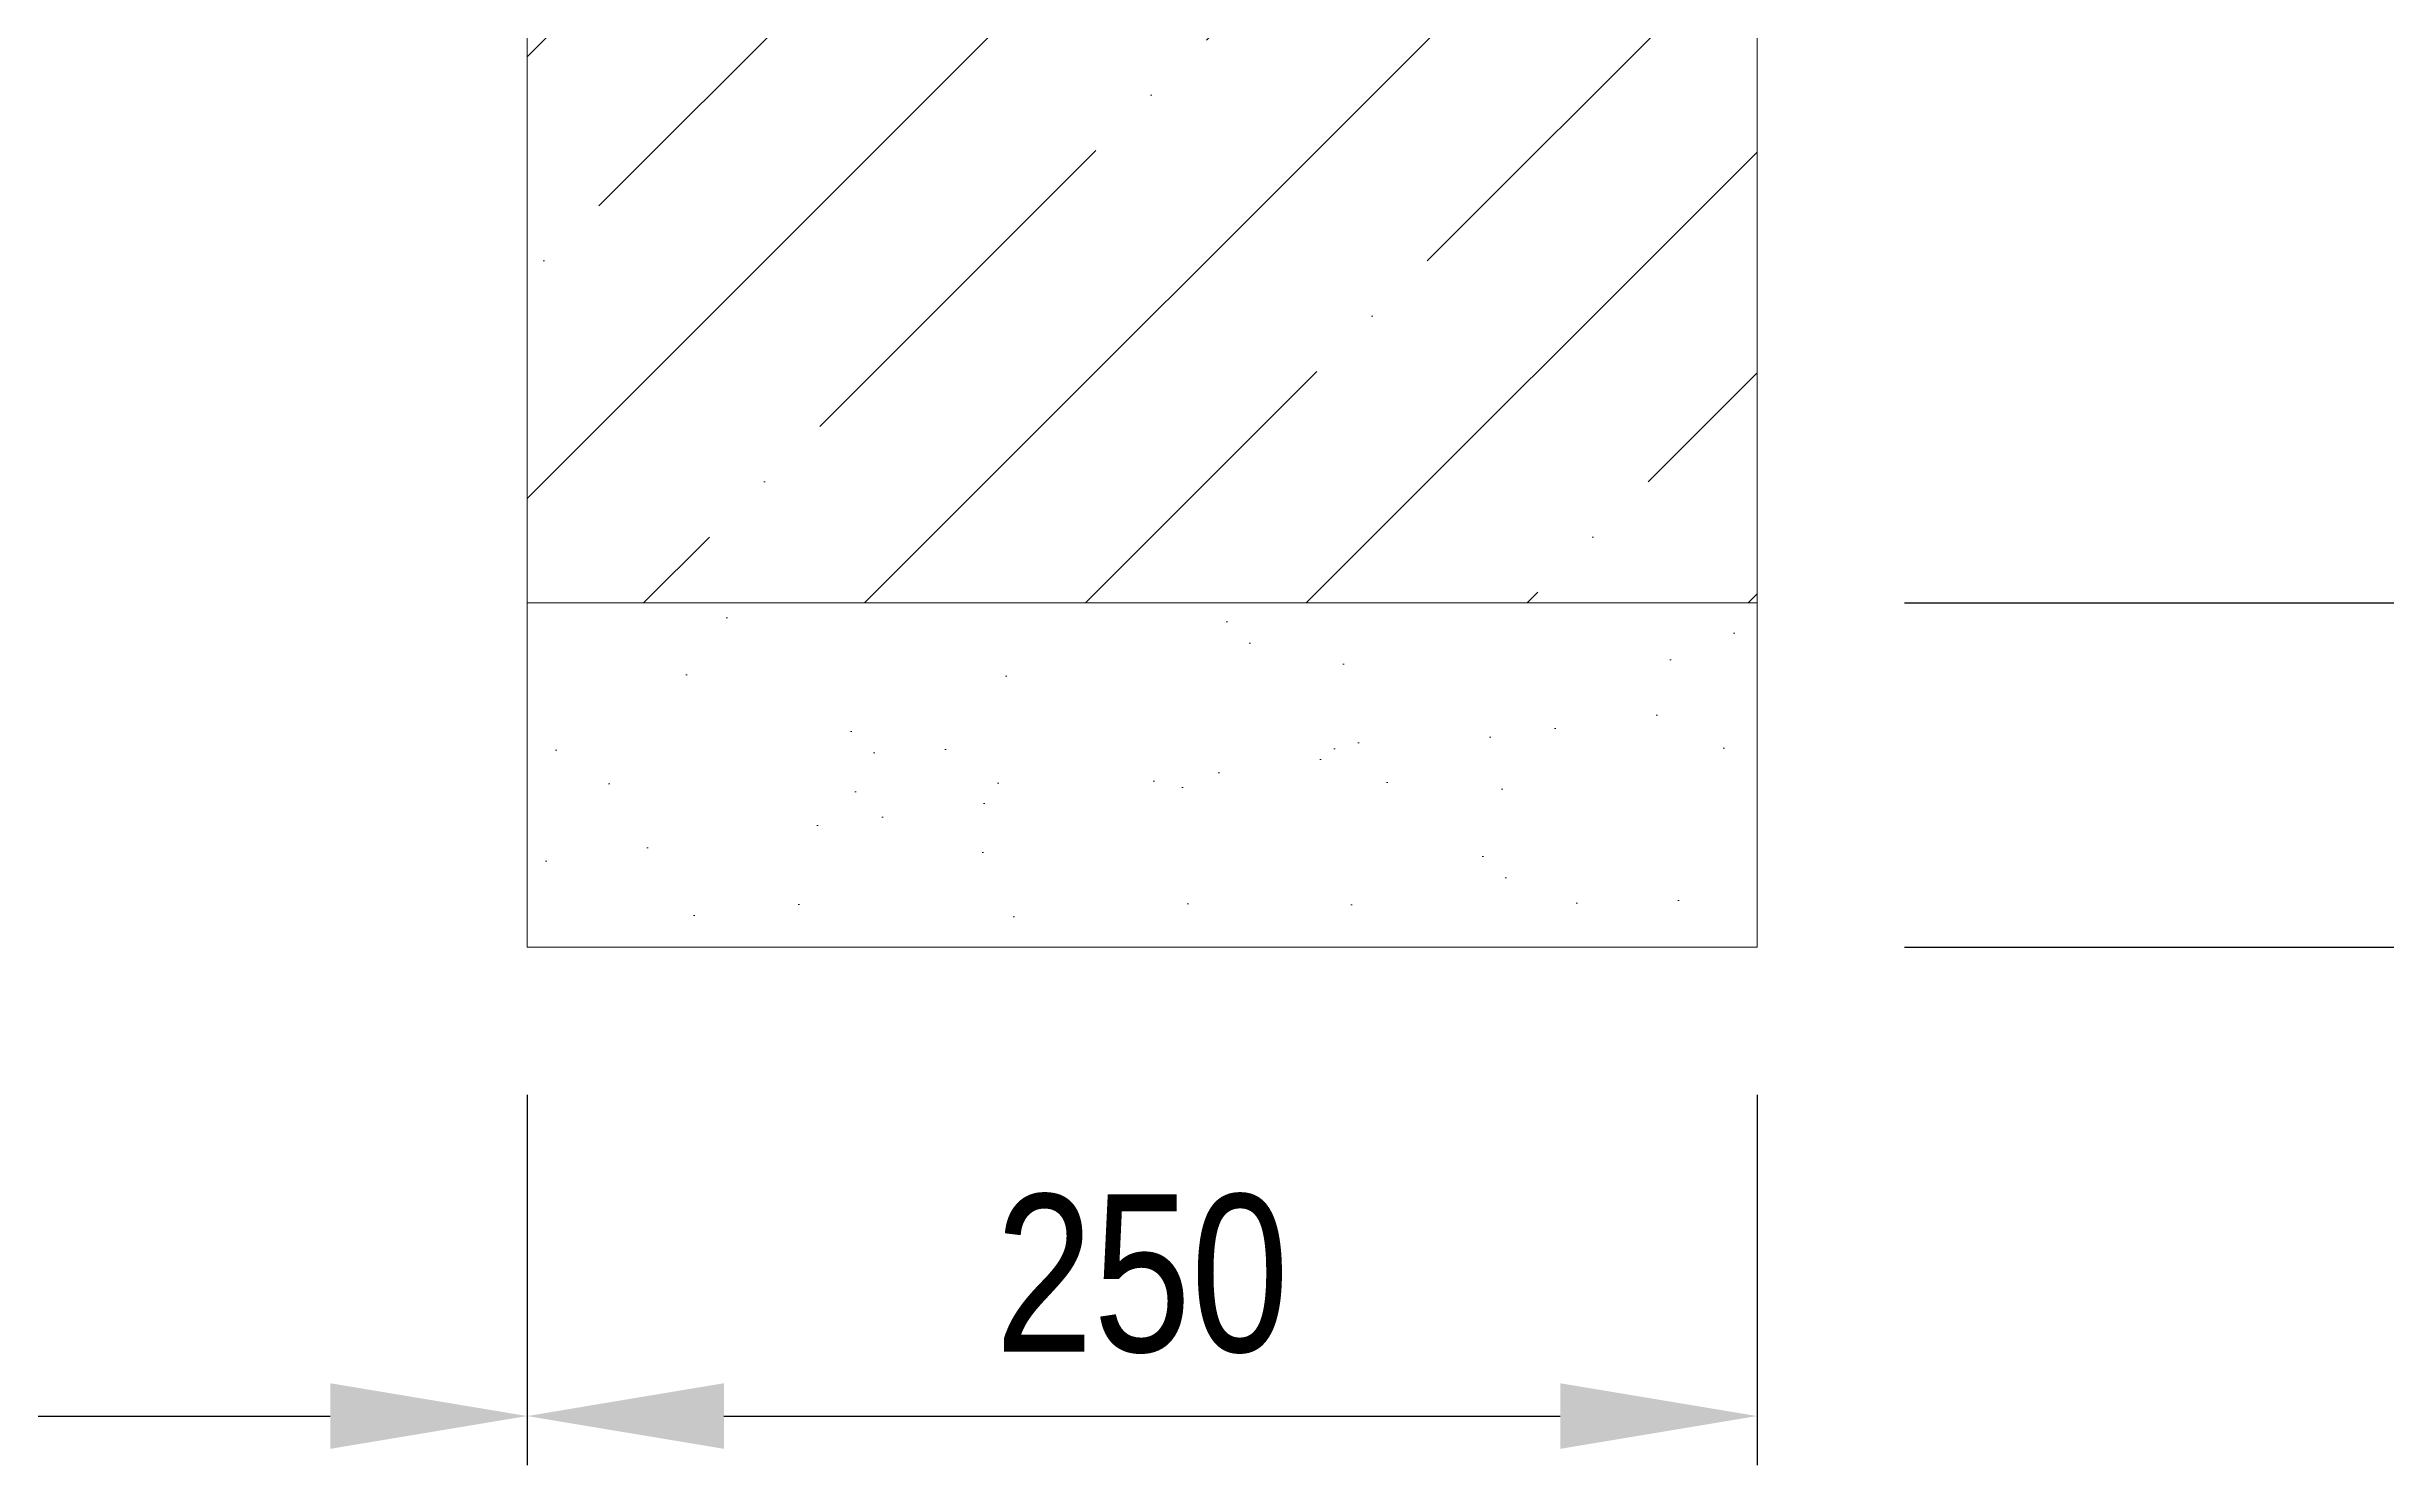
# Model space of a CAD drawing. Header units: millimetres. Extents: x 23367 to 29307, y 3383 to 7583.
# Drawn here: x 25133.6 to 25608.9, y 4559.6 to 4848 of the extents above; entities that cross this region are included whole.
import ezdxf

# ---------------------------------------------------------------- set-up
doc = ezdxf.new("R2010")
doc.units = ezdxf.units.MM
doc.header["$LTSCALE"] = 0.2
doc.layers.add('KOTY', color=3, linetype='Continuous', lineweight=9)
doc.layers.add('SRAFY', color=7, linetype='Continuous', lineweight=9, true_color=0x57595b)
doc.styles.add('SEACAD_Arial', font='arial.ttf', dxfattribs={"width": 0.8})
doc.dimstyles.new('ISO-25', dxfattribs={"dimtxt": 1.6, "dimasz": 2, "dimexe": 0.5, "dimexo": 1.5, "dimtad": 1, "dimdec": 0, "dimtxsty": 'SEACAD_Arial', "dimcen": 2, "dimadec": 0, "dimazin": 0, "dimtfac": 1, "dimtdec": 0, "dimtmove": 0, "dimatfit": 3, "dimfxl": 1, "dimarcsym": 0})

# ---------------------------------------------------------------- blocks, each defined once
blk = doc.blocks.new('*D257')
at = {"layer": 'Defpoints', "color": 0}
for p in [(25481.19, 4734.97), (25892.96, 4734.97), (25481.19, 4664.97)]:
    blk.add_point(p, dxfattribs=at)
at = {"layer": 'KOTY', "color": 0, "lineweight": -2}
for p, q in [((25892.96, 4774.97), (25892.96, 4814.97)), ((25511.19, 4734.97), (25902.96, 4734.97)), ((25892.96, 4664.97), (25892.96, 4734.97)), ((25511.19, 4664.97), (25902.96, 4664.97)), ((25892.96, 4624.97), (25892.96, 4584.97))]:
    blk.add_line(p, q, dxfattribs=at)
at = {"layer": 'KOTY', "color": 0}
for points in [[(25886.29, 4774.97), (25899.63, 4774.97), (25892.96, 4734.97)], [(25899.63, 4624.97), (25886.29, 4624.97), (25892.96, 4664.97)]]:
    blk.add_solid(points, dxfattribs=at)
at = {"layer": 'KOTY', "color": 0, "insert": (25864.12, 4699.97), "char_height": 32, "attachment_point": 5, "rotation": 90, "style": 'SEACAD_Arial'}
blk.add_mtext('70', dxfattribs=at)
blk = doc.blocks.new('*D258')
at = {"layer": 'Defpoints', "color": 0}
for p in [(25481.19, 5034.97), (25892.98, 5034.97), (25481.19, 4734.97)]:
    blk.add_point(p, dxfattribs=at)
at = {"layer": 'KOTY', "color": 0, "lineweight": -2}
for p, q in [((25511.19, 5034.97), (25902.98, 5034.97)), ((25892.98, 4774.97), (25892.98, 4994.97)), ((25511.19, 4734.97), (25902.98, 4734.97))]:
    blk.add_line(p, q, dxfattribs=at)
at = {"layer": 'KOTY', "color": 0}
for points in [[(25899.65, 4994.97), (25886.32, 4994.97), (25892.98, 5034.97)], [(25886.32, 4774.97), (25899.65, 4774.97), (25892.98, 4734.97)]]:
    blk.add_solid(points, dxfattribs=at)
at = {"layer": 'KOTY', "color": 0, "insert": (25864.15, 4884.97), "char_height": 32, "attachment_point": 5, "rotation": 90, "style": 'SEACAD_Arial'}
blk.add_mtext('300', dxfattribs=at)
blk = doc.blocks.new('*D273')
at = {"layer": 'Defpoints', "color": 0}
for p in [(24921.19, 4664.97), (25231.19, 4664.97), (25231.19, 4569.63)]:
    blk.add_point(p, dxfattribs=at)
at = {"layer": 'KOTY', "color": 0, "lineweight": -2}
for p, q in [((24921.19, 4634.97), (24921.19, 4559.63)), ((25231.19, 4634.97), (25231.19, 4559.63)), ((24961.19, 4569.63), (25191.19, 4569.63))]:
    blk.add_line(p, q, dxfattribs=at)
at = {"layer": 'KOTY', "color": 0}
for points in [[(24961.19, 4576.3), (24961.19, 4562.97), (24921.19, 4569.63)], [(25191.19, 4562.97), (25191.19, 4576.3), (25231.19, 4569.63)]]:
    blk.add_solid(points, dxfattribs=at)
at = {"layer": 'KOTY', "color": 0, "insert": (25076.19, 4598.47), "char_height": 32, "attachment_point": 5, "style": 'SEACAD_Arial'}
blk.add_mtext('310', dxfattribs=at)
blk = doc.blocks.new('*D272')
at = {"layer": 'Defpoints', "color": 0}
for p in [(25231.19, 4663.47), (25481.19, 4664.97), (25481.19, 4569.63)]:
    blk.add_point(p, dxfattribs=at)
at = {"layer": 'KOTY', "color": 0, "lineweight": -2}
for p, q in [((25481.19, 4634.97), (25481.19, 4559.63)), ((25231.19, 4633.47), (25231.19, 4559.63)), ((25271.19, 4569.63), (25441.19, 4569.63))]:
    blk.add_line(p, q, dxfattribs=at)
at = {"layer": 'KOTY', "color": 0}
for points in [[(25271.19, 4576.3), (25271.19, 4562.97), (25231.19, 4569.63)], [(25441.19, 4562.97), (25441.19, 4576.3), (25481.19, 4569.63)]]:
    blk.add_solid(points, dxfattribs=at)
at = {"layer": 'KOTY', "color": 0, "insert": (25356.19, 4598.47), "char_height": 32, "attachment_point": 5, "style": 'SEACAD_Arial'}
blk.add_mtext('250', dxfattribs=at)

msp = doc.modelspace()

# ---------------------------------------------------------------- hatches: boundary and pattern name
at = {"layer": 'SRAFY'}
h = msp.add_hatch(dxfattribs=at)
h.set_pattern_fill('ANSI35', color=256, scale=10, style=0)
h.paths.add_polyline_path([(24671.19, 5034.97), (24921.19, 5034.97), (24921.19, 4734.97), (24671.19, 4734.97)])
h.paths.add_polyline_path([(25231.19, 5034.97), (25481.19, 5034.97), (25481.19, 4734.97), (25231.19, 4734.97)])
h = msp.add_hatch(dxfattribs=at)
h.set_pattern_fill('AR-SAND', color=256)
h.set_pattern_definition([(37.5, (23742.144, 3302.08), (-1.6, 48.9413), [0, -38.608, 0, -43.18, 0, -41.275]), (7.5, (23742.144, 3302.08), (44.9523, 71.6825), [0, -20.828, 0, -34.798, 0, -13.335]), (327.5, (23710.9, 3302.08), (79.0992, 0.1437), [0, -12.7, 0, -45.72, 0, -59.69]), (317.5, (23710.9, 3302.08), (76.3556, 22.293), [0, -6.35, 0, -29.972, 0, -34.29])])
h.paths.add_polyline_path([(25231.19, 4734.97), (25481.19, 4734.97), (25481.19, 4664.97), (25231.19, 4664.97)])

# ---------------------------------------------------------------- linework, layer by layer
at = {"layer": 'SRAFY', "elevation": 59}
for points in [[(25356.19, 5034.97), (25231.19, 5034.97), (25231.19, 4734.97), (25356.19, 4734.97)], [(25356.19, 5034.97), (25481.19, 5034.97), (25481.19, 4734.97), (25356.19, 4734.97)]]:
    msp.add_lwpolyline(points, dxfattribs=at)
msp.add_lwpolyline([(25231.19, 4734.97), (25481.19, 4734.97), (25481.19, 4664.97), (25231.19, 4664.97)], close=True, dxfattribs=at)

# ---------------------------------------------------------------- dimensions: what is measured, and where the dimension line sits
at = {"layer": 'KOTY'}
for base, p1, p2, picture, middle in [((25892.98, 5034.97), (25481.19, 4734.97, 59), (25481.19, 5034.97, 59), '*D258', (25864.15, 4884.97)), ((25892.96, 4734.97), (25481.19, 4664.97, 59), (25481.19, 4734.97, 59), '*D257', (25864.12, 4699.97))]:
    dim = msp.add_linear_dim(base=base, p1=p1, p2=p2, angle=90, dimstyle='ISO-25', override={"dimlfac": 1, "dimtxsty": 'SEACAD_Arial', "dimsah": 1, "dimtolj": 0}, dxfattribs=at)
    dim.commit()
    dim.dimension.update_dxf_attribs({"geometry": picture, "text_midpoint": middle})
for base, p1, p2, picture, middle in [((25231.19, 4569.63), (24921.19, 4664.97, 59), (25231.19, 4664.97, 59), '*D273', (25076.19, 4598.47)), ((25481.19, 4569.63), (25231.19, 4663.47), (25481.19, 4664.97, 59), '*D272', (25356.19, 4598.47))]:
    dim = msp.add_linear_dim(base=base, p1=p1, p2=p2, dimstyle='ISO-25', override={"dimlfac": 1, "dimtxsty": 'SEACAD_Arial', "dimsah": 1, "dimtolj": 0}, dxfattribs=at)
    dim.commit()
    dim.dimension.update_dxf_attribs({"geometry": picture, "text_midpoint": middle})

doc.saveas('drawing.dxf')
